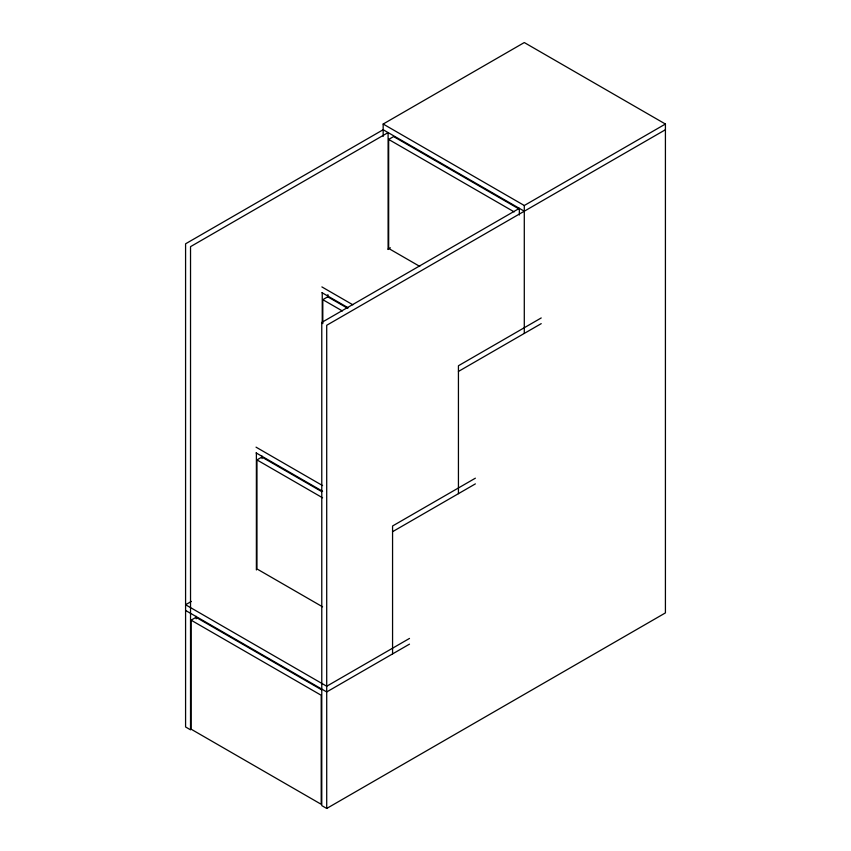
<?xml version="1.0" encoding="UTF-8"?>
<svg xmlns="http://www.w3.org/2000/svg" width="851" height="851" viewBox="0 0 851 851"><rect width="100%" height="100%" fill="white"/><g stroke="black" fill="none" stroke-linecap="round" stroke-linejoin="round"><path stroke-width="1.28" d="M383.163 136.373L383.163 124.033L524.29 42.55L665.418 124.033L665.418 612.901L326.71 808.45L321.774 805.599L321.774 322.423L519.248 208.41M383.067 129.788L185.582 243.801L185.582 726.967L190.528 729.828L190.528 246.652L388.003 132.639M419.756 266.395L388.662 248.449L388.662 139.426L393.609 136.575L519.121 209.038M388.099 249.098L390.364 247.79M322.806 323.603L322.806 299.669L327.752 296.818L347.325 308.115M383.163 124.033L524.29 205.506L665.418 124.033M665.418 129.735L326.71 325.273L326.71 808.45M322.582 606.827L256.949 568.925L256.949 459.912L261.885 457.061L321.763 491.633M541.225 317.944L458.434 365.749L458.434 493.665M458.434 371.451L541.225 323.646M191.337 601.434L185.582 604.753L326.71 686.236L409.501 638.431M191.092 620.156L321.21 695.278L321.21 804.291L191.092 729.169L191.092 620.156L196.028 617.305L321.54 689.767M475.369 478.188L392.566 525.992L392.566 653.908M392.566 531.694L475.369 483.889M409.501 644.133L326.71 691.937L185.582 610.454M383.163 129.735L524.29 211.208M388.662 139.426L514.174 211.888M321.891 286.915L352.867 304.807M321.891 292.627L348.282 307.86M322.806 299.669L342.379 310.966M256.034 447.158L322.582 485.581M256.034 452.86L322.582 491.282M256.949 459.912L322.582 497.803M524.29 205.506L524.29 333.432M519.344 208.357L519.344 215.005M388.099 132.586L388.099 249.492M327.89 294.584L327.89 297.084M322.242 292.829L322.242 323.38M262.034 456.072L262.034 458.583M256.385 453.062L256.385 569.968M196.166 616.315L196.166 618.826"/></g></svg>
